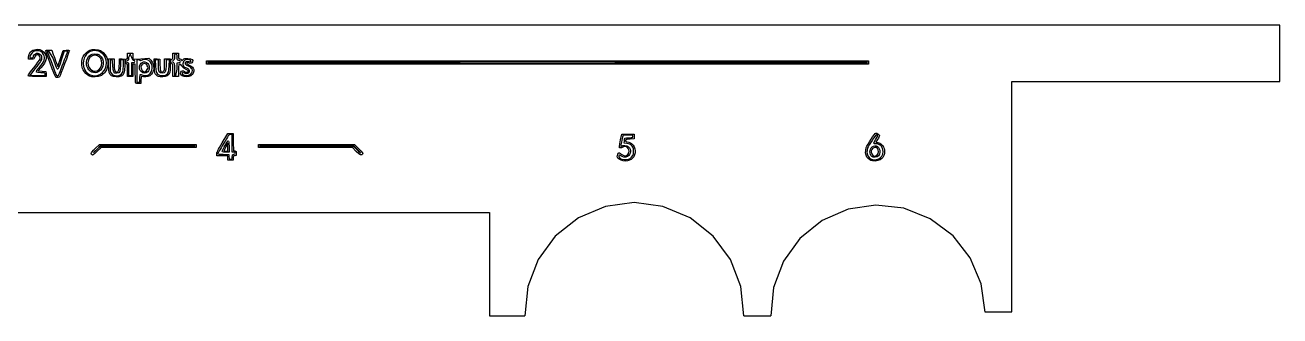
# Model space of a CAD drawing. Extents: x 177 to 584, y 158 to 1022.
# Drawn here: x 381.4 to 583.7, y 158.1 to 205 of the extents above; entities that cross this region are included whole.
import ezdxf

# ---------------------------------------------------------------- set-up
doc = ezdxf.new("R2010")
doc.units = 0
doc.layers.add('Front', color=7, linetype='CONTINUOUS')
doc.layers.add('PERIMETER', color=7, linetype='CONTINUOUS')

msp = doc.modelspace()

# ---------------------------------------------------------------- linework, layer by layer
at = {"layer": 'Front', "color": 7}
for points in [[(385.92451, 199.737565), (385.29413, 200.754435), (385.02412, 200.754435), (385.13638, 200.443145)], [(385.25794, 200.920495), (385.74815, 200.920495), (385.99544, 200.235665)], [(386.47077, 198.907065), (386.6988, 198.263295), (387.12833, 199.571145), (387.55786, 200.878995), (388.07203, 200.903695)], [(388.21798, 200.443145), (388.32981, 200.754435), (388.049, 200.754435), (387.76819, 200.754435), (387.28661, 199.301755)], [(397.96638, 199.965835), (397.96638, 200.422395), (398.38144, 200.422395), (398.79649, 200.422395), (398.79649, 199.953885), (398.79649, 199.485365), (400.08734, 199.544365), (401.37819, 199.603365), (401.69807, 199.283485)], [(398.8795, 199.260255), (398.63047, 199.758315), (398.38144, 200.256375), (398.1324, 199.758315)], [(405.2713, 199.975635), (405.2713, 200.422505), (405.72786, 200.422505), (406.18442, 200.422505), (406.18442, 199.965945)], [(382.43254, 199.467775), (381.98688, 199.467775), (382.00288, 199.823915)], [(394.89968, 198.533905), (394.89468, 199.509285), (395.35123, 199.509285), (395.80779, 199.509285), (395.80779, 198.596165)], [(396.6379, 198.786735), (396.6379, 199.517955), (397.0737, 199.492855), (397.50951, 199.467755), (397.50351, 198.430125)], [(397.3023, 198.463445), (397.3023, 199.343265), (397.05327, 199.343265), (396.80424, 199.343265), (396.80324, 198.492405)], [(399.21154, 197.201595), (399.21154, 198.679175), (399.00401, 198.679175), (398.79649, 198.679175), (398.79649, 197.683055), (398.79649, 196.686925), (398.38144, 196.686925), (397.96638, 196.686925), (397.96638, 197.673375)], [(398.63047, 197.890575), (398.63047, 198.928205), (398.8795, 198.928205)], [(399.70269, 199.343265), (399.46058, 199.343265), (399.46058, 197.558535), (399.46058, 195.773815), (399.70961, 195.773815), (399.95864, 195.773815), (399.95863, 196.396395)], [(402.29732, 198.358125), (402.27022, 199.518395), (402.71238, 199.493095), (403.15453, 199.467795), (403.17823, 198.557915)], [(402.94698, 198.507705), (402.94698, 199.343265), (402.6908, 199.343265), (402.43463, 199.343265), (402.46253, 198.394415)], [(403.94309, 198.596165), (403.94309, 199.509285), (404.39965, 199.509285), (404.85621, 199.509285), (404.85621, 198.510495)], [(404.67136, 198.390945), (404.71336, 199.343265), (404.4601, 199.343265), (404.20683, 199.343265), (404.17873, 198.438625)], [(405.95358, 197.869825), (405.97688, 198.886705), (406.24666, 198.912705)], [(382.98224, 197.848125), (382.19161, 196.852945), (383.43816, 196.852945), (384.68471, 196.852945), (384.68471, 197.060475)], [(384.00886, 198.056595), (383.58038, 197.558535), (384.19478, 197.517035), (384.80919, 197.475535), (384.83449, 197.081235), (384.85979, 196.686935), (383.40256, 196.686935)], [(391.82334, 196.736045), (391.82361, 196.736065)], [(395.38419, 196.793575), (395.38458, 196.793565)], [(396.71338, 196.900905), (396.71315, 196.900905)], [(398.1324, 197.890575), (398.1324, 196.852945), (398.38144, 196.852945), (398.63047, 196.852945), (398.63047, 197.890575)], [(406.18442, 197.683165), (406.18442, 196.687035), (405.72786, 196.687035), (405.2713, 196.687035), (405.2713, 197.663195)], [(405.52032, 197.856835), (405.52032, 196.852935), (405.72529, 196.852935), (405.95357, 197.869815), (405.95358, 197.869825)], [(406.78345, 196.771165), (406.78345, 196.770725)], [(408.09297, 197.012605), (408.09297, 197.013045)], [(400.12465, 196.165525), (400.08315, 195.566205), (399.75073, 195.541705)], [(413.21955, 185.967855), (414.11191, 187.472555), (414.54571, 187.472665), (414.97951, 187.472765), (415.00231, 186.082345), (415.02511, 184.691915), (415.25338, 184.665615)], [(415.06653, 184.484395), (414.8175, 184.484395), (414.8175, 185.895575), (414.8175, 187.306745), (414.54772, 187.304745)], [(477.431082, 186.476635), (477.614902, 187.348245), (478.611022, 187.348245), (479.607152, 187.348245), (479.607152, 186.974695), (479.607152, 186.601145), (478.986992, 186.576345)], [(478.423092, 185.892365), (478.029942, 185.938065), (478.050242, 186.269625)], [(518.869833, 186.535625), (518.578063, 186.103095), (518.890593, 186.029295)], [(392.76811, 185.050745), (393.46355, 185.729555), (401.23517, 185.729555), (409.00679, 185.729555), (409.00679, 185.480515), (409.00679, 185.231485), (401.347, 185.231485), (393.68721, 185.231485), (393.06879, 184.608905)], [(392.94373, 184.837175), (393.5292, 185.397495), (401.18499, 185.397505)], [(401.23426, 185.563505), (393.62776, 185.563505), (392.99303, 184.920175)], [(414.15342, 183.529775), (414.15342, 183.903325), (413.2403, 183.903325), (412.32719, 183.903325), (412.32719, 184.183245)], [(413.38557, 184.134415), (414.27793, 184.110815), (414.30323, 183.716515)], [(414.31944, 185.397505), (414.31944, 184.484395), (413.77987, 184.484395)], [(414.15225, 185.293745), (414.15125, 185.937075), (413.82038, 185.330085)], [(413.82154, 184.650455), (414.15359, 184.650455), (414.15225, 185.293745)], [(434.825091, 184.606175), (434.204591, 185.231485), (426.627811, 185.231485), (419.051031, 185.231485), (419.051031, 185.480515), (419.051031, 185.729555), (426.793591, 185.729555), (434.536141, 185.729555), (435.238931, 185.023095)], [(434.989031, 184.940955), (434.370611, 185.563525), (426.793831, 185.563525)], [(426.835661, 185.397525), (434.454261, 185.397525), (434.989031, 184.857965)], [(414.9836, 183.529735), (414.9836, 183.156185), (414.56855, 183.156185), (414.1535, 183.156185), (414.15342, 183.529775)], [(519.044853, 183.397275), (519.045013, 183.397275)]]:
    msp.add_lwpolyline(points, dxfattribs=at)
for points in [[(410.66698, 198.928205), (410.66698, 199.177245), (464.042682, 199.177245), (517.418393, 199.177245), (517.418393, 198.928205), (517.418393, 198.679175), (464.042682, 198.679175), (410.66698, 198.679175)], [(517.252373, 198.928205)], [(381.94533, 196.812035)], [(386.37991, 196.584465)], [(386.9944, 197.205745)], [(392.19716, 197.385175)], [(393.24124, 196.864685)], [(393.32272, 197.741435)], [(400.15786, 197.467235)], [(401.14837, 197.786815)], [(402.90546, 196.683165)], [(404.20253, 196.941565)], [(399.31493, 195.620605)], [(392.17228, 184.085945)], [(413.2403, 184.619385)], [(434.825091, 184.606175)], [(434.989031, 184.940975)], [(414.8337, 183.716515)], [(477.851272, 183.071715)], [(478.964932, 183.461105)], [(517.937343, 183.781845)], [(518.056343, 183.073805)], [(518.791803, 184.024065)]]:
    msp.add_lwpolyline(points, close=True, dxfattribs=at)
for points in [[(382.00288, 199.823915), (382.03238, 200.477875), (382.45794, 200.925475), (383.16039, 201.041295)], [(384.43613, 200.236385), (383.95339, 201.028135), (382.84271, 201.028135), (382.35997, 200.236385)], [(382.94752, 200.203675), (383.32898, 200.688625), (384.10397, 200.350785), (384.10333, 199.699825)], [(383.16039, 201.041295), (383.63452, 201.119495), (384.10221, 200.974195), (384.41271, 200.652275)], [(384.41271, 200.652275), (385.0925, 199.947545), (384.97258, 199.176815), (384.00886, 198.056595)], [(384.76773, 200.837095), (384.76773, 200.883495), (384.98509, 200.920495), (385.25794, 200.920495)], [(386.37991, 196.584435), (386.29351, 196.643335), (384.76773, 200.667975), (384.76773, 200.837095)], [(385.13638, 200.443145), (385.29503, 200.003255), (386.31061, 197.272945), (386.41778, 196.998215)], [(388.5862, 200.840895), (388.5862, 200.711315), (387.08221, 196.745815), (386.98712, 196.624665)], [(387.63194, 198.886705), (387.89276, 199.571545), (388.15647, 200.271945), (388.21798, 200.443145)], [(388.07203, 200.903695), (388.39263, 200.919095), (388.5862, 200.895695), (388.5862, 200.840895)], [(390.80105, 199.888495), (391.00564, 200.271985), (391.55669, 200.801215), (391.88994, 200.934265)], [(392.67713, 200.835625), (391.62056, 200.830625), (390.80762, 199.944855), (390.80701, 198.797615)], [(391.51232, 199.590595), (391.79089, 200.135765), (392.06203, 200.297885), (392.69522, 200.297885)], [(391.88994, 200.934265), (392.288, 201.093205), (393.23555, 201.050515), (393.61373, 200.856565)], [(394.36512, 199.716805), (394.01832, 200.450375), (393.43186, 200.839095), (392.67713, 200.835625)], [(392.69522, 200.297885), (393.09637, 200.297885), (393.27871, 200.256985), (393.45698, 200.127005)], [(393.61373, 200.856565), (394.87619, 200.209245), (395.20503, 198.380325), (394.2579, 197.273815)], [(405.72371, 200.256365), (405.53211, 200.256365), (405.52032, 200.229465), (405.52032, 199.792035)], [(405.95198, 199.779055), (405.92878, 200.223485), (405.91308, 200.256365), (405.72371, 200.256365)], [(382.35997, 200.236385), (382.10704, 199.821535), (382.13961, 199.675305), (382.48494, 199.675305)], [(382.97211, 199.750355), (382.88081, 199.475675), (382.86575, 199.467775), (382.43254, 199.467775)], [(382.48494, 199.675305), (382.71313, 199.675305), (382.77548, 199.708505), (382.77548, 199.830125)], [(382.77548, 199.830125), (382.77548, 199.915325), (382.85288, 200.083385), (382.94752, 200.203675)], [(382.85663, 198.088385), (383.35782, 198.721585), (383.8052, 199.337825), (383.85082, 199.457815)], [(383.53699, 200.146075), (383.2615, 200.215275), (383.08565, 200.092075), (382.97211, 199.750355)], [(384.10333, 199.699825), (384.10295, 199.309365), (383.97415, 199.096625), (382.98224, 197.848125)], [(383.85082, 199.457815), (383.96067, 199.746735), (383.80982, 200.077605), (383.53699, 200.146075)], [(383.69565, 198.060195), (384.56831, 199.082435), (384.77297, 199.683915), (384.43613, 200.236385)], [(386.70546, 197.849075), (386.60294, 197.849075), (386.53887, 198.004005), (385.92451, 199.737565)], [(385.99544, 200.235665), (386.13145, 199.859005), (386.34535, 199.261135), (386.47077, 198.907065)], [(387.28661, 199.301755), (387.01922, 198.495185), (386.76074, 197.849075), (386.70546, 197.849075)], [(386.9944, 197.205745), (387.0842, 197.445435), (387.37113, 198.201865), (387.63194, 198.886705)], [(390.80005, 197.724555), (390.54158, 198.204285), (390.54228, 199.402945), (390.80105, 199.888495)], [(390.80701, 198.797615), (390.80626, 197.418395), (391.9796, 196.486695), (393.24124, 196.864685)], [(392.19716, 197.385185), (391.43126, 197.725585), (391.10168, 198.786955), (391.51232, 199.590595)], [(392.71185, 200.090045), (392.03653, 200.090705), (391.57458, 199.597415), (391.57458, 198.875615)], [(391.57458, 198.875615), (391.57458, 197.811485), (392.60865, 197.140585), (393.32272, 197.741435)], [(393.32272, 197.741435), (394.23262, 198.507065), (393.82118, 200.088955), (392.71185, 200.090045)], [(393.24124, 196.864685), (394.3301, 197.190915), (394.88887, 198.608925), (394.36512, 199.716805)], [(393.45698, 200.127005), (394.31097, 199.504345), (394.22749, 197.920385), (393.31615, 197.454775)], [(395.38458, 196.793565), (394.99871, 197.053015), (394.90518, 197.388685), (394.89968, 198.533905)], [(395.3409, 199.343265), (395.14569, 199.343265), (395.14426, 199.336265), (395.14457, 198.409395)], [(395.14457, 198.409395), (395.14483, 197.628635), (395.17157, 197.431815), (395.30743, 197.208935)], [(395.57602, 198.478325), (395.53852, 199.321995), (395.53272, 199.343265), (395.3409, 199.343265)], [(396.24709, 197.201205), (395.73813, 197.164005), (395.62488, 197.379525), (395.57602, 198.478325)], [(395.80779, 198.596165), (395.80779, 197.793735), (395.82789, 197.662925), (395.97381, 197.517035)], [(395.97381, 197.517035), (396.39796, 197.092885), (396.6379, 197.551635), (396.6379, 198.786735)], [(396.80324, 198.492405), (396.80124, 197.422865), (396.72114, 197.235855), (396.24709, 197.201205)], [(396.71315, 196.900905), (397.19146, 197.092285), (397.3023, 197.386265), (397.3023, 198.463445)], [(397.50351, 198.430125), (397.49651, 197.229845), (397.39052, 196.916165), (396.92552, 196.721875)], [(397.63434, 199.127965), (397.63434, 199.453945), (397.65844, 199.509285), (397.80036, 199.509285)], [(397.80036, 198.703235), (397.66474, 198.738735), (397.63434, 198.816455), (397.63434, 199.127965)], [(397.80036, 199.509285), (397.94626, 199.509285), (397.96638, 199.564585), (397.96638, 199.965835)], [(397.96638, 199.260255), (397.8557, 199.260255), (397.80036, 199.204955), (397.80036, 199.094235)], [(397.80036, 199.094235), (397.80036, 198.983545), (397.85566, 198.928205), (397.96638, 198.928205)], [(397.96638, 197.673375), (397.96638, 198.590005), (397.95458, 198.662885), (397.80036, 198.703235)], [(398.1324, 199.758315), (398.1324, 199.315595), (398.114, 199.260255), (397.96638, 199.260255)], [(397.96638, 198.928205), (398.12355, 198.928205), (398.1324, 198.872905), (398.1324, 197.890575)], [(399.12853, 199.094235), (399.12853, 199.223355), (399.07323, 199.260255), (398.8795, 199.260255)], [(398.8795, 198.928205), (399.07319, 198.928205), (399.12853, 198.965105), (399.12853, 199.094235)], [(399.97983, 199.239495), (399.96053, 199.296595), (399.83586, 199.343265), (399.70269, 199.343265)], [(399.87562, 198.052425), (399.87562, 198.905575), (400.65496, 199.323785), (401.21018, 198.768575)], [(400.73137, 198.746335), (400.18617, 198.799135), (399.92276, 198.128135), (400.30027, 197.648195)], [(400.32161, 199.280995), (400.08885, 199.170765), (400.00641, 199.160755), (399.97983, 199.239495)], [(401.36986, 199.239495), (401.0411, 199.463905), (400.73355, 199.476085), (400.32161, 199.280995)], [(401.14837, 198.409395), (401.02635, 198.659115), (400.94387, 198.725755), (400.73137, 198.746335)], [(401.14837, 197.786815), (401.29583, 198.088615), (401.29583, 198.107595), (401.14837, 198.409395)], [(401.21018, 198.768575), (401.41559, 198.563165), (401.45282, 198.460285), (401.45282, 198.098105)], [(401.9305, 198.002455), (401.9668, 198.560765), (401.78882, 198.953525), (401.36986, 199.239495)], [(401.69807, 199.283485), (402.4096, 198.571955), (402.33035, 197.323635), (401.53982, 196.790895)], [(402.53196, 196.974815), (402.33441, 197.187125), (402.32313, 197.253665), (402.29732, 198.358125)], [(402.46253, 198.394415), (402.49413, 197.320255), (402.60606, 197.061795), (403.12077, 196.874665)], [(403.57744, 197.186265), (403.06185, 197.189265), (402.94698, 197.429585), (402.94698, 198.507705)], [(403.17823, 198.557915), (403.19643, 197.860545), (403.23333, 197.613355), (403.33637, 197.499535)], [(404.17873, 198.438625), (404.14673, 197.409155), (404.03864, 197.183975), (403.57744, 197.186265)], [(403.77707, 197.517035), (403.92297, 197.662925), (403.94309, 197.793735), (403.94309, 198.596165)], [(404.20256, 196.941525), (404.53599, 197.119965), (404.6278, 197.403815), (404.67136, 198.390945)], [(404.85621, 198.510495), (404.85621, 197.358355), (404.75781, 197.025325), (404.34239, 196.772065)], [(404.93926, 199.144325), (404.93926, 199.372115), (404.97816, 199.452105), (405.10528, 199.485345)], [(405.10528, 198.743035), (404.98941, 198.815435), (404.93926, 198.936615), (404.93926, 199.144325)], [(405.10528, 199.485345), (405.24536, 199.521945), (405.2713, 199.598565), (405.2713, 199.975635)], [(405.2713, 197.663195), (405.2713, 198.549455), (405.256, 198.648905), (405.10528, 198.743035)], [(405.3543, 199.284295), (405.263, 199.260395), (405.18828, 199.174885), (405.18828, 199.094225)], [(405.18828, 199.094225), (405.18828, 199.013525), (405.26298, 198.928025), (405.3543, 198.904145)], [(405.52032, 199.792035), (405.52032, 199.397525), (405.49532, 199.321185), (405.3543, 199.284295)], [(405.3543, 198.904145), (405.50878, 198.863745), (405.52032, 198.790915), (405.52032, 197.856835)], [(406.24666, 199.275735), (405.97994, 199.301435), (405.9766, 199.307135), (405.95198, 199.779055)], [(406.18442, 199.965945), (406.18442, 199.529905), (406.19442, 199.509395), (406.39971, 199.509395)], [(406.37374, 198.679285), (406.18716, 198.679285), (406.18442, 198.664785), (406.18442, 197.683165)], [(406.51645, 199.094225), (406.51645, 199.208985), (406.44575, 199.256535), (406.24666, 199.275735)], [(406.24666, 198.912705), (406.44577, 198.931905), (406.51645, 198.979405), (406.51645, 199.094225)], [(406.65693, 198.430615), (406.59043, 198.606715), (406.50782, 198.679285), (406.37374, 198.679285)], [(406.39971, 199.509395), (406.5404, 199.509395), (406.62911, 199.455495), (406.6557, 199.353785)], [(406.6557, 199.353785), (406.6936, 199.209025), (406.7118, 199.212485), (406.91772, 199.403385)], [(407.01225, 198.036315), (406.86845, 198.116415), (406.70856, 198.293835), (406.65693, 198.430615)], [(406.85114, 198.712365), (406.84814, 198.421465), (407.0094, 198.243725), (407.43922, 198.064135)], [(408.02982, 199.318335), (407.43544, 199.580575), (406.857, 199.283235), (406.85114, 198.712365)], [(406.91772, 199.403385), (407.11688, 199.588075), (407.1951, 199.605465), (407.69909, 199.577045)], [(407.27886, 198.782235), (407.24376, 199.087105), (407.56739, 199.254565), (407.89936, 199.103305)], [(407.78641, 198.321415), (407.394, 198.511565), (407.30022, 198.596715), (407.27886, 198.782235)], [(407.91776, 198.832175), (407.70608, 198.964385), (407.51258, 198.952675), (407.51258, 198.807675)], [(407.51258, 198.807675), (407.51258, 198.741375), (407.68865, 198.609165), (407.90385, 198.513975)], [(407.69909, 199.577045), (408.37938, 199.538645), (408.59339, 199.387705), (408.44114, 199.053545)], [(408.35925, 197.887385), (408.30495, 198.006535), (408.07207, 198.182995), (407.78641, 198.321415)], [(407.89936, 199.103305), (408.07577, 199.022905), (408.13381, 199.024405), (408.18831, 199.110305)], [(407.90385, 198.513975), (408.41995, 198.285675), (408.56458, 198.144395), (408.62794, 197.806615)], [(408.44114, 199.053545), (408.32128, 198.790475), (408.12051, 198.705565), (407.91776, 198.832175)], [(408.18831, 199.110305), (408.23501, 199.184305), (408.18531, 199.249775), (408.02982, 199.318335)], [(464.042682, 199.011205), (428.624901, 199.011205), (410.833, 198.983505), (410.833, 198.928205)], [(410.833, 198.928205), (410.833, 198.872905), (428.624901, 198.845205), (464.042682, 198.845205)], [(517.252373, 198.928205), (517.252373, 198.983505), (499.460463, 199.011205), (464.042682, 199.011205)], [(464.042682, 198.845205), (499.460463, 198.845205), (517.252373, 198.873005), (517.252373, 198.928205)], [(383.40256, 196.686935), (382.15959, 196.686935), (381.94533, 196.705335), (381.94533, 196.812035)], [(381.94537, 196.812025), (381.94537, 196.880825), (382.35544, 197.455185), (382.85663, 198.088385)], [(383.97913, 197.268005), (383.1098, 197.268005), (383.08309, 197.342605), (383.69565, 198.060195)], [(384.68471, 197.060475), (384.68471, 197.265555), (384.67671, 197.268005), (383.97913, 197.268005)], [(386.98712, 196.624665), (386.89842, 196.511615), (386.5233, 196.486755), (386.37991, 196.584465)], [(386.41778, 196.998215), (386.56721, 196.615165), (386.80514, 196.700795), (386.9944, 197.205745)], [(391.82361, 196.736065), (391.44739, 196.898775), (391.02542, 197.306285), (390.80005, 197.724555)], [(393.6127, 196.760445), (393.19233, 196.569505), (392.23847, 196.556495), (391.82334, 196.736045)], [(393.31615, 197.454775), (392.90381, 197.244105), (392.56235, 197.222875), (392.19716, 197.385175)], [(394.2579, 197.273815), (394.08821, 197.075565), (393.79787, 196.844555), (393.6127, 196.760445)], [(395.30743, 197.208935), (395.55753, 196.798745), (396.13943, 196.671255), (396.71338, 196.900905)], [(396.92552, 196.721875), (396.474, 196.533215), (395.71917, 196.568315), (395.38419, 196.793575)], [(399.31493, 195.620615), (399.24013, 195.695415), (399.21154, 196.133055), (399.21154, 197.201595)], [(400.15786, 197.467225), (399.93999, 197.685095), (399.87562, 197.818555), (399.87562, 198.052425)], [(399.95863, 196.396395), (399.95863, 196.738805), (399.98543, 197.018965), (400.01813, 197.018965)], [(400.01813, 197.018965), (400.05083, 197.018965), (400.23203, 196.959965), (400.42077, 196.887915)], [(400.29067, 196.685605), (400.18533, 196.752605), (400.15977, 196.672505), (400.12465, 196.165525)], [(401.21018, 197.427635), (400.86916, 197.086615), (400.52554, 197.099545), (400.15786, 197.467235)], [(401.53982, 196.790895), (401.24381, 196.591415), (400.53289, 196.531495), (400.29067, 196.685605)], [(400.30027, 197.648195), (400.56567, 197.310795), (400.94616, 197.372985), (401.14837, 197.786815)], [(400.42077, 196.887915), (401.18673, 196.595395), (401.87186, 197.101175), (401.9305, 198.002455)], [(401.45282, 198.098105), (401.45282, 197.735925), (401.41562, 197.633045), (401.21018, 197.427635)], [(402.9055, 196.683115), (402.8142, 196.720915), (402.6461, 196.852145), (402.53196, 196.974815)], [(404.34239, 196.772065), (404.05245, 196.595295), (403.23945, 196.544965), (402.90546, 196.683165)], [(403.12077, 196.874665), (403.41651, 196.767155), (403.93681, 196.799365), (404.20253, 196.941565)], [(403.33637, 197.499535), (403.5076, 197.310325), (403.57295, 197.312925), (403.77707, 197.517035)], [(406.78345, 196.770725), (406.43581, 196.982685), (406.38649, 197.119165), (406.5612, 197.385815)], [(406.5612, 197.385815), (406.71873, 197.626225), (406.89583, 197.653145), (407.13415, 197.472915)], [(406.77052, 197.232085), (406.70142, 197.148785), (406.72552, 197.092375), (406.87126, 196.996905)], [(407.1463, 197.205885), (406.91198, 197.317625), (406.84534, 197.322275), (406.77052, 197.232085)], [(408.16091, 196.772165), (407.79373, 196.548305), (407.14945, 196.547675), (406.78345, 196.771165)], [(406.87126, 196.996905), (407.25981, 196.742325), (407.72189, 196.748245), (408.09297, 197.012605)], [(407.70949, 197.477915), (407.75729, 197.602375), (407.67939, 197.664735), (407.01225, 198.036315)], [(407.13415, 197.472915), (407.34386, 197.314305), (407.64774, 197.316895), (407.70949, 197.477915)], [(407.91288, 197.460895), (407.87528, 197.134855), (407.53359, 197.021195), (407.1463, 197.205885)], [(407.43922, 198.064135), (407.82152, 197.904395), (407.9458, 197.746115), (407.91288, 197.460895)], [(408.09297, 197.013045), (408.35636, 197.200655), (408.48287, 197.616065), (408.35925, 197.887385)], [(408.62794, 197.806615), (408.70004, 197.422525), (408.4996, 196.978665), (408.16091, 196.772165)], [(399.75073, 195.541705), (399.56406, 195.527905), (399.37299, 195.562505), (399.31493, 195.620605)], [(413.2403, 184.619385), (413.2403, 184.844055), (414.07302, 186.310625), (414.20059, 186.310625)], [(414.54772, 187.304745), (414.28614, 187.302745), (414.25079, 187.256445), (413.38557, 185.781875)], [(414.20059, 186.310625), (414.29649, 186.310625), (414.31944, 186.134485), (414.31944, 185.397505)], [(477.410282, 185.148465), (477.190212, 185.148465), (477.193362, 185.349515), (477.431082, 186.476635)], [(477.781752, 187.036985), (477.757652, 186.934255), (477.668012, 186.502945), (477.582592, 186.078505)], [(478.612612, 187.223755), (477.864782, 187.223755), (477.823412, 187.214755), (477.781752, 187.036985)], [(478.050242, 186.269625), (478.082842, 186.803415), (478.090042, 186.808705), (478.774452, 186.808705)], [(478.303432, 186.451825), (478.182952, 186.262295), (478.238232, 186.144545), (478.447672, 186.144545)], [(478.986992, 186.576345), (478.620082, 186.561745), (478.340942, 186.510845), (478.303432, 186.451825)], [(478.447672, 186.144545), (479.245422, 186.144545), (479.917922, 185.246365), (479.777532, 184.368415)], [(479.399632, 187.016235), (479.399632, 187.223005), (479.396632, 187.223755), (478.612612, 187.223755)], [(478.774452, 186.808705), (479.385972, 186.808705), (479.399632, 186.813705), (479.399632, 187.016235)], [(517.029383, 185.216255), (517.190483, 185.680415), (518.422053, 187.552115), (518.567723, 187.554195)], [(518.666533, 187.306745), (518.581933, 187.306745), (517.382093, 185.491995), (517.258323, 185.176845)], [(518.584653, 185.812565), (518.149803, 185.812565), (518.150123, 185.925845), (518.586653, 186.568895)], [(518.567723, 187.554195), (518.773103, 187.557195), (519.161613, 187.272775), (519.161613, 187.119555)], [(518.586653, 186.568895), (518.859653, 186.970905), (518.905763, 187.090225), (518.825513, 187.186915)], [(518.825513, 187.186915), (518.770813, 187.252815), (518.699273, 187.306745), (518.666533, 187.306745)], [(519.161613, 187.119555), (519.161613, 187.036255), (519.030313, 186.773515), (518.869833, 186.535625)], [(392.07266, 184.278745), (392.07266, 184.329945), (392.38561, 184.677395), (392.76811, 185.050745)], [(392.17226, 184.085945), (392.11746, 184.140745), (392.07266, 184.227495), (392.07266, 184.278745)], [(393.06879, 184.608905), (392.43207, 183.967915), (392.34254, 183.915685), (392.17228, 184.085945)], [(392.99303, 184.920175), (392.36804, 184.286715), (392.36728, 184.285445), (392.94373, 184.837175)], [(401.18499, 185.397505), (406.23349, 185.397505), (408.84075, 185.425805), (408.84075, 185.480505)], [(408.84075, 185.480505), (408.84075, 185.535205), (406.24991, 185.563505), (401.23426, 185.563505)], [(412.32719, 184.183245), (412.32719, 184.390455), (412.55897, 184.853995), (413.21955, 185.967855)], [(413.38557, 185.781875), (412.89477, 184.945415), (412.49321, 184.237855), (412.49321, 184.209515)], [(412.49321, 184.209515), (412.49321, 184.181215), (412.89477, 184.147415), (413.38557, 184.134415)], [(413.77987, 184.484395), (413.33698, 184.484395), (413.2403, 184.508595), (413.2403, 184.619385)], [(413.82038, 185.330085), (413.6384, 184.996235), (413.4895, 184.706735), (413.4895, 184.686755)], [(413.4895, 184.686755), (413.4895, 184.666755), (413.63892, 184.650455), (413.82154, 184.650455)], [(414.8337, 183.716545), (414.8569, 184.077635), (414.8782, 184.113055), (415.08728, 184.137115)], [(415.31556, 184.323885), (415.31556, 184.446885), (415.25736, 184.484395), (415.06653, 184.484395)], [(415.08728, 184.137115), (415.24855, 184.155715), (415.31556, 184.210515), (415.31556, 184.323885)], [(415.48166, 184.271315), (415.48166, 183.917725), (415.47166, 183.903285), (415.23263, 183.903285)], [(415.25338, 184.665615), (415.46414, 184.641415), (415.48166, 184.611115), (415.48166, 184.271315)], [(426.793831, 185.563525), (421.797991, 185.563525), (419.217051, 185.535225), (419.217051, 185.480525)], [(419.217051, 185.480525), (419.217051, 185.425825), (421.811931, 185.397525), (426.835661, 185.397525)], [(435.851191, 184.172235), (435.667031, 183.878445), (435.460601, 183.965745), (434.825091, 184.606175)], [(435.565631, 184.318395), (435.588631, 184.318395), (435.329171, 184.598555), (434.989031, 184.940975)], [(434.989031, 184.857965), (435.283161, 184.561195), (435.542631, 184.318395), (435.565631, 184.318395)], [(435.238931, 185.023095), (435.831991, 184.426935), (435.927581, 184.294095), (435.851191, 184.172235)], [(476.909872, 183.704165), (476.909042, 183.959125), (477.078012, 184.401385), (477.176242, 184.401385)], [(477.455372, 183.897295), (477.261262, 184.079655), (477.158402, 184.052665), (477.158402, 183.819395)], [(477.176242, 184.401385), (477.222842, 184.401385), (477.388562, 184.289315), (477.544562, 184.152355)], [(477.780452, 185.280315), (477.669782, 185.207815), (477.503202, 185.148465), (477.410282, 185.148465)], [(477.582592, 186.078505), (477.438562, 185.362845), (477.437582, 185.316125), (477.569192, 185.435175)], [(477.544562, 184.152355), (477.918522, 183.824015), (478.327512, 183.812785), (478.614982, 184.122955)], [(477.569192, 185.435175), (477.802202, 185.646055), (478.427742, 185.602325), (478.722182, 185.354575)], [(478.614982, 184.122955), (479.158062, 184.708965), (478.436252, 185.710015), (477.780452, 185.280315)], [(479.777532, 184.368415), (479.625702, 183.418925), (478.879632, 182.916695), (477.851272, 183.071715)], [(479.542362, 184.501705), (479.599262, 185.271505), (479.169342, 185.805665), (478.423092, 185.892365)], [(478.722182, 185.354575), (479.210522, 184.943665), (479.121682, 184.064325), (478.562612, 183.775225)], [(478.964862, 183.461055), (479.344722, 183.744655), (479.508182, 184.039215), (479.542362, 184.501705)], [(517.138363, 183.679055), (516.918103, 183.974065), (516.863853, 184.739335), (517.029383, 185.216255)], [(517.258323, 185.176845), (517.201723, 185.032645), (517.155363, 184.747315), (517.155363, 184.542765)], [(517.155363, 184.542765), (517.155363, 183.521925), (518.082153, 182.960065), (519.044853, 183.397275)], [(517.937303, 183.781845), (517.508663, 184.082075), (517.530453, 184.963395), (517.975203, 185.313205)], [(518.829533, 185.065465), (518.327153, 185.567845), (517.583413, 184.859855), (517.929983, 184.209155)], [(517.929983, 184.209155), (518.155943, 183.784895), (518.482503, 183.714765), (518.791803, 184.024065)], [(517.975203, 185.313205), (518.549053, 185.764595), (519.244663, 185.316205), (519.244663, 184.494885)], [(519.244663, 184.494885), (519.244663, 184.000225), (518.924693, 183.654285), (518.467153, 183.654285)], [(519.742683, 184.567405), (519.742683, 185.330185), (519.294063, 185.812565), (518.584653, 185.812565)], [(518.791833, 184.024065), (519.054963, 184.287195), (519.074293, 184.820735), (518.829533, 185.065465)], [(518.890593, 186.029295), (519.338943, 185.923485), (519.656103, 185.671855), (519.833543, 185.281155)], [(519.045013, 183.397275), (519.504923, 183.606145), (519.742683, 184.004915), (519.742683, 184.567405)], [(519.833543, 185.281155), (520.108013, 184.676785), (519.991783, 183.888595), (519.560493, 183.429505)], [(414.30323, 183.716515), (414.32723, 183.342905), (414.34113, 183.322215), (414.56847, 183.322215)], [(414.56847, 183.322215), (414.79581, 183.322215), (414.80973, 183.342915), (414.8337, 183.716515)], [(415.23263, 183.903285), (414.99282, 183.903285), (414.9836, 183.889485), (414.9836, 183.529735)], [(477.851262, 183.071775), (477.408922, 183.138475), (476.910622, 183.473185), (476.909872, 183.704165)], [(477.158402, 183.819395), (477.158402, 183.641135), (477.406172, 183.416855), (477.709802, 183.320265)], [(478.562612, 183.775225), (478.224482, 183.600375), (477.711192, 183.656965), (477.455372, 183.897295)], [(477.709802, 183.320265), (478.071782, 183.205105), (478.719382, 183.277765), (478.964932, 183.461105)], [(518.056343, 183.073855), (517.702313, 183.138655), (517.386223, 183.347075), (517.138363, 183.679055)], [(518.467153, 183.654285), (518.275913, 183.654285), (518.037503, 183.711685), (517.937343, 183.781845)], [(519.560493, 183.429505), (519.283063, 183.134195), (518.603763, 182.973555), (518.056343, 183.073805)]]:
    msp.add_open_spline(points, degree=3, dxfattribs=at)
at = {"layer": 'PERIMETER', "color": 7}
for points in [[(536.186014, 158.707704), (540.492014, 158.707704), (540.492014, 195.876705), (583.713015, 195.876705), (583.713015, 204.956705), (201.008005, 204.956705), (201.008005, 195.876705), (247.378006, 195.876705), (247.378006, 174.747704), (456.284011, 174.747704), (456.284011, 158.077704)], [(497.288013, 158.080704), (496.809013, 162.804704), (495.127012, 167.158704), (492.363012, 170.920704), (488.640012, 173.867704), (484.266012, 175.717704), (479.640012, 176.333704), (475.013012, 175.717704), (470.639012, 173.867704), (466.916012, 170.920704), (464.152012, 167.158704), (462.470012, 162.804704), (461.991012, 158.080704)], [(536.186014, 158.704704), (535.568013, 163.258704), (533.809013, 167.421704), (531.032013, 170.987704), (527.358013, 173.747704), (523.086013, 175.442704), (518.595013, 175.952704), (514.126013, 175.280704), (509.918013, 173.432704), (506.345013, 170.541704), (503.699013, 166.877704), (502.092013, 162.653704), (501.638013, 158.080704)], [(456.284011, 158.077704), (461.991012, 158.077704)], [(497.288013, 158.077704), (501.638013, 158.077704)]]:
    msp.add_lwpolyline(points, dxfattribs=at)

doc.saveas('drawing.dxf')
